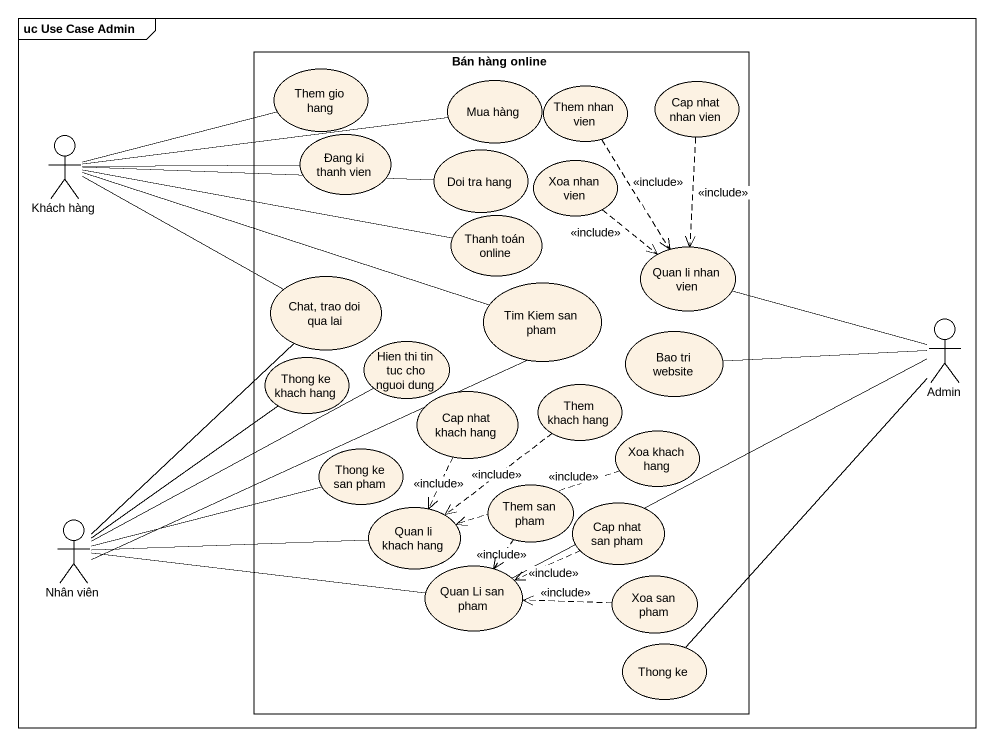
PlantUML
@startuml
mainframe uc Use Case Admin
rectangle "Bán hàng online" as Bán_hàng_online {
  usecase "Them gio hang" as Them_gio_hang
  usecase "Mua hàng" as Mua_hàng
  usecase "Them nhan vien" as Them_nhan_vien
  usecase "Cap nhat nhan vien" as Cap_nhat_nhan_vien
  usecase "Ðang ki thanh vien" as Ðang_ki_thanh_vien
  usecase "Doi tra hang" as Doi_tra_hang
  usecase "Xoa nhan vien" as Xoa_nhan_vien
  usecase "Thanh toán online" as Thanh_toán_online
  usecase "Quan li nhan vien" as Quan_li_nhan_vien
  usecase "Chat, trao doi qua lai" as Chat_trao_doi_qua_lai
  usecase "Tim Kiem san pham" as Tim_Kiem_san_pham
  usecase "Hien thi tin tuc cho nguoi dung" as Hien_thi_tin_tuc_cho_nguoi
  usecase "Bao tri website" as Bao_tri_website
  usecase "Thong ke khach hang" as Thong_ke_khach_hang
  usecase "Cap nhat khach hang" as Cap_nhat_khach_hang
  usecase "Them khach hang" as Them_khach_hang
  usecase "Thong ke san pham" as Thong_ke_san_pham
  usecase "Xoa khach hang" as Xoa_khach_hang
  usecase "Them san pham" as Them_san_pham
  usecase "Cap nhat san pham" as Cap_nhat_san_pham
  usecase "Quan li khach hang" as Quan_li_khach_hang
  usecase "Quan Li san pham" as Quan_Li_san_pham
  usecase "Xoa san pham" as Xoa_san_pham
  usecase "Thong ke" as Thong_ke
}
actor "Khách hàng" as Khách_hàng
actor Admin
actor "Nhân viên" as Nhân_viên
Them_nhan_vien ..> Quan_li_nhan_vien : <<include>>
Cap_nhat_nhan_vien ..> Quan_li_nhan_vien : <<include>>
Khách_hàng -right- Them_gio_hang
Khách_hàng -right- Mua_hàng
Khách_hàng -right- Ðang_ki_thanh_vien
Khách_hàng -right- Doi_tra_hang
Khách_hàng -right- Thanh_toán_online
Khách_hàng -right- Chat_trao_doi_qua_lai
Khách_hàng -right- Tim_Kiem_san_pham
Xoa_nhan_vien ..> Quan_li_nhan_vien : <<include>>
Admin -left- Quan_li_nhan_vien
Admin -left- Bao_tri_website
Admin -left- Quan_Li_san_pham
Admin -- Thong_ke
Cap_nhat_khach_hang ..> Quan_li_khach_hang : <<include>>
Them_khach_hang ..> Quan_li_khach_hang : <<include>>
Xoa_khach_hang .left.> Quan_li_khach_hang : <<include>>
Them_san_pham ..> Quan_Li_san_pham : <<include>>
Cap_nhat_san_pham .left.> Quan_Li_san_pham : <<include>>
Nhân_viên -up- Chat_trao_doi_qua_lai
Nhân_viên -right- Tim_Kiem_san_pham
Nhân_viên -up- Hien_thi_tin_tuc_cho_nguoi
Nhân_viên -up- Thong_ke_khach_hang
Nhân_viên -right- Thong_ke_san_pham
Nhân_viên -right- Quan_li_khach_hang
Nhân_viên -right- Quan_Li_san_pham
Xoa_san_pham .left.> Quan_Li_san_pham : <<include>>
@enduml
